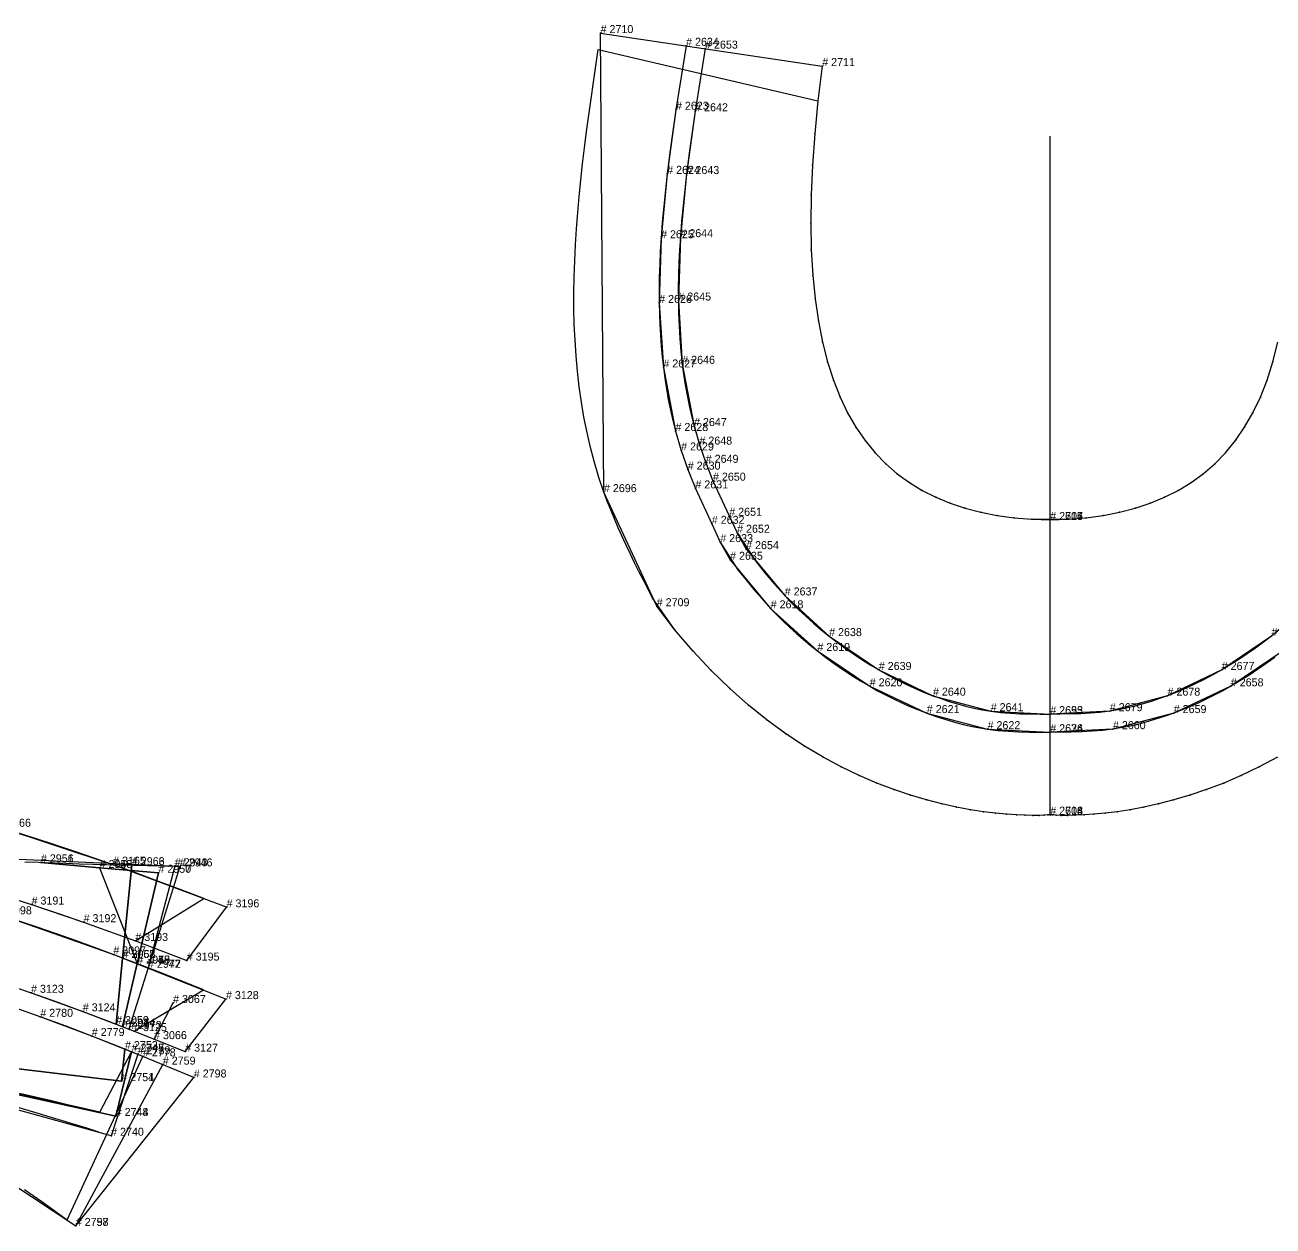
# Model space of a CAD drawing. Extents: x -129 to 180, y -125 to 336.
# Drawn here: x 63.34 to 102.33, y 285.2 to 322.72 of the extents above; entities that cross this region are included whole.
import ezdxf

# ---------------------------------------------------------------- set-up
doc = ezdxf.new("R2010")
doc.units = 0

# ---------------------------------------------------------------- blocks, each defined once
blk = doc.blocks.new('Pattern_17583156_M')
at = {"layer": '1'}
blk.add_lwpolyline([(61.915451, 295.76355), (63.550217, 295.243591), (65.176552, 294.693481), (66.791763, 294.106293), (68.399078, 293.49408), (69.642365, 295.158295), (66.097534, 296.48938), (62.507774, 297.673828)], dxfattribs=at)
at = {"layer": '2'}
for p in [(69.642365, 295.158295), (69.642365, 295.158295), (68.399078, 293.49408), (68.399078, 293.49408)]:
    blk.add_point(p, dxfattribs=at)
at = {"layer": '3'}
for p in [(66.097534, 296.48938), (66.097534, 296.48938), (63.550217, 295.243591), (63.550217, 295.243591), (65.176552, 294.693481), (65.176552, 294.693481), (66.791763, 294.106293), (66.791763, 294.106293)]:
    blk.add_point(p, dxfattribs=at)
at = {"layer": '84'}
blk.add_lwpolyline([(61.915451, 295.76355), (63.550217, 295.243591), (64.364868, 294.9729), (65.176552, 294.693481), (65.985687, 294.404083), (66.791763, 294.106293), (68.935623, 295.430664), (68.228523, 295.701416), (67.520325, 295.969086), (66.810242, 296.232239), (66.097534, 296.48938), (65.502449, 296.697815), (64.9058, 296.901245), (64.307793, 297.100159), (63.708641, 297.294952), (63.108562, 297.486023)], dxfattribs=at)
at = {"layer": '1'}
for s, p in [('# 3166', (62.507774, 297.673828)), ('# 3165', (66.097534, 296.48938)), ('# 3191', (63.550217, 295.243591)), ('# 3196', (69.642365, 295.158295)), ('# 3192', (65.176552, 294.693481)), ('# 3193', (66.791763, 294.106293)), ('# 3195', (68.399078, 293.49408))]:
    blk.add_text(s, height=0.25, dxfattribs=at).set_placement(p)
blk = doc.blocks.new('Pattern_1612722_M')
at = {"layer": '1'}
blk.add_lwpolyline([(61.908421, 293.038177), (63.533329, 292.48819), (65.149261, 291.908234), (66.753387, 291.291443), (68.349167, 290.649719), (69.622879, 292.290771), (66.103165, 293.68689), (62.53582, 294.937256)], dxfattribs=at)
at = {"layer": '2'}
for p in [(63.842056, 296.561066), (63.842056, 296.561066), (63.842064, 296.561066), (63.842064, 296.561066), (66.682648, 296.472229), (66.682648, 296.472229), (66.682648, 296.472229), (66.682648, 296.472229), (68.179131, 296.43399), (68.179131, 296.43399), (67.513351, 296.235474), (67.513351, 296.235474), (67.513351, 296.235474), (67.513351, 296.235474), (66.395508, 293.574158), (66.395508, 293.574158), (66.395515, 293.574158), (66.395515, 293.574158), (66.395515, 293.574158), (66.395515, 293.574158), (66.395515, 293.574127), (66.395515, 293.574127), (66.852898, 293.399963), (66.852898, 293.399963), (66.852898, 293.399963), (66.852898, 293.399963), (66.852898, 293.399963), (66.852898, 293.399963), (66.852898, 293.399963), (66.852898, 293.399963), (67.187996, 293.268341), (67.187996, 293.268341), (67.188004, 293.268341), (67.188004, 293.268341), (67.970016, 292.169556), (67.970016, 292.169556), (69.622879, 292.290771), (69.622879, 292.290771), (66.190063, 291.511383), (66.190063, 291.511383), (66.190063, 291.511383), (66.190063, 291.511383), (66.394302, 291.431641), (66.394302, 291.431641), (66.394302, 291.43161), (66.394302, 291.43161), (66.589142, 291.35556), (66.589142, 291.35556), (67.377579, 291.040405), (67.377579, 291.040405), (68.349167, 290.649719), (68.349167, 290.649719)]:
    blk.add_point(p, dxfattribs=at)
at = {"layer": '3'}
for p in [(65.67659, 296.385864), (65.67659, 296.385864), (65.67659, 296.385864), (65.67659, 296.385864), (68.024033, 296.43808), (68.024033, 296.43808), (66.103165, 293.68689), (66.103165, 293.68689), (63.533329, 292.48819), (63.533329, 292.48819), (65.149261, 291.908234), (65.149261, 291.908234), (66.753387, 291.291443), (66.753387, 291.291443)]:
    blk.add_point(p, dxfattribs=at)
at = {"layer": '8'}
for points in [[(49.502621, 300.360718), (49.562794, 300.941833), (49.948868, 300.882263), (51.643196, 300.353577), (53.222767, 299.510712), (54.481342, 298.555145), (56.944069, 297.341431), (59.281025, 296.901855), (59.762135, 296.847748), (60.364223, 296.786804), (68.024033, 296.43808), (68.179131, 296.43399), (67.187996, 293.268341)], [(66.852898, 293.399963), (67.513351, 296.235474), (65.67659, 296.385864), (63.842056, 296.561066)], [(63.842064, 296.561066), (65.67659, 296.385864), (67.513351, 296.235474), (66.852898, 293.399963)], [(66.682648, 296.472229), (66.395515, 293.574158)], [(66.395515, 293.574127), (66.682648, 296.472229)], [(66.395515, 293.574158), (66.190063, 291.511383)], [(66.190063, 291.511383), (66.395508, 293.574158)], [(66.852898, 293.399963), (66.394302, 291.431641)], [(66.394302, 291.43161), (66.852898, 293.399963)], [(67.188004, 293.268341), (66.589142, 291.35556)], [(67.377579, 291.040405), (67.970016, 292.169556)]]:
    blk.add_lwpolyline(points, dxfattribs=at)
at = {"layer": '84'}
blk.add_lwpolyline([(61.908421, 293.038177), (63.533329, 292.48819), (64.342865, 292.202576), (65.149261, 291.908234), (65.952927, 291.604034), (66.753387, 291.291443), (68.921272, 292.576111), (68.219284, 292.859833), (67.516129, 293.140503), (66.81102, 293.416656), (66.103165, 293.68689), (65.512016, 293.90625), (64.919212, 294.120636), (64.324966, 294.330536), (63.7295, 294.536316), (63.133045, 294.738403)], dxfattribs=at)
at = {"layer": '85'}
for points in [[(63.338921, 296.582855), (63.764492, 296.563995), (64.19017, 296.546997), (64.615952, 296.531586), (65.041809, 296.517578), (65.467743, 296.5047), (65.893723, 296.492706), (66.319756, 296.481415), (66.745819, 296.47052), (67.17189, 296.459839), (67.597969, 296.449097), (68.024033, 296.43808), (67.187996, 293.268341)], [(65.67659, 296.385864), (63.842056, 296.561066)], [(65.67659, 296.385864), (66.852898, 293.399963)], [(66.682648, 296.472229)], [(66.395508, 293.574158)], [(66.395515, 293.574158)], [(66.852898, 293.399963)], [(67.970016, 292.169556)], [(66.190063, 291.511383)], [(66.394302, 291.431641)], [(66.589142, 291.35556)]]:
    blk.add_lwpolyline(points, dxfattribs=at)
at = {"layer": '1'}
for s, p in [('# 3098', (62.53582, 294.937256)), ('# 3097', (66.103165, 293.68689)), ('# 3123', (63.533329, 292.48819)), ('# 3128', (69.622879, 292.290771)), ('# 3124', (65.149261, 291.908234)), ('# 3125', (66.753387, 291.291443)), ('# 3127', (68.349167, 290.649719))]:
    blk.add_text(s, height=0.25, dxfattribs=at).set_placement(p)
at = {"layer": '8'}
for s, p in [('# 2951', (63.842056, 296.561066)), ('# 2956', (63.842064, 296.561066)), ('# 2966', (66.682648, 296.472229)), ('# 2963', (66.682648, 296.472229)), ('# 2955', (65.67659, 296.385864)), ('# 2948', (65.67659, 296.385864)), ('# 2957', (67.513351, 296.235474)), ('# 2950', (67.513351, 296.235474)), ('# 2943', (68.024033, 296.43808)), ('# 2946', (68.179131, 296.43399)), ('# 3053', (66.395508, 293.574158)), ('# 3058', (66.395515, 293.574158)), ('# 2967', (66.395515, 293.574158)), ('# 2962', (66.395515, 293.574127)), ('# 3013', (66.852898, 293.399963)), ('# 2975', (66.852898, 293.399963)), ('# 2958', (66.852898, 293.399963)), ('# 2949', (66.852898, 293.399963)), ('# 2947', (67.187996, 293.268341)), ('# 2972', (67.188004, 293.268341)), ('# 3067', (67.970016, 292.169556)), ('# 3059', (66.190063, 291.511383)), ('# 3052', (66.190063, 291.511383)), ('# 3014', (66.394302, 291.431641)), ('# 2974', (66.394302, 291.43161)), ('# 2973', (66.589142, 291.35556)), ('# 3066', (67.377579, 291.040405))]:
    blk.add_text(s, height=0.25, dxfattribs=at).set_placement(p)
at = {"layer": '85'}
for s, p in [('# 2951', (63.842056, 296.561066)), ('# 2963', (66.682648, 296.472229)), ('# 3053', (66.395508, 293.574158)), ('# 2967', (66.395515, 293.574158)), ('# 2975', (66.852898, 293.399963)), ('# 2958', (66.852898, 293.399963)), ('# 2947', (67.187996, 293.268341)), ('# 3067', (67.970016, 292.169556)), ('# 3059', (66.190063, 291.511383)), ('# 3014', (66.394302, 291.431641)), ('# 2973', (66.589142, 291.35556))]:
    blk.add_text(s, height=0.25, dxfattribs=at).set_placement(p)
blk = doc.blocks.new('Pattern_1612723_M')
at = {"layer": '1'}
blk.add_lwpolyline([(60.029228, 288.445068), (64.931129, 285.206635), (68.617279, 289.842438), (67.029144, 290.502838), (65.432373, 291.138428), (63.823372, 291.737335), (62.205036, 292.306366)], dxfattribs=at)
at = {"layer": '2'}
for p in [(66.468796, 290.728455), (66.468796, 290.728455), (66.468796, 290.728455), (66.468796, 290.728455), (66.671921, 290.645233), (66.671921, 290.645233), (66.671921, 290.645233), (66.671921, 290.645233), (66.865112, 290.566162), (66.865112, 290.566162), (67.650352, 290.244537), (67.650352, 290.244537), (66.357178, 289.728424), (66.357178, 289.728424), (66.357178, 289.728424), (66.357178, 289.728424), (68.617279, 289.842438), (68.617279, 289.842438), (66.179047, 288.639313), (66.179047, 288.639313), (66.179047, 288.639313), (66.179047, 288.639313), (66.035385, 288.022278), (66.035385, 288.022278), (64.931129, 285.206665), (64.931129, 285.206665), (64.931129, 285.206635), (64.931129, 285.206635)]:
    blk.add_point(p, dxfattribs=at)
at = {"layer": '3'}
for p in [(63.823372, 291.737335), (63.823372, 291.737335), (65.432373, 291.138428), (65.432373, 291.138428), (67.029144, 290.502838), (67.029144, 290.502838)]:
    blk.add_point(p, dxfattribs=at)
at = {"layer": '8'}
for points in [[(66.468796, 290.728455), (66.357178, 289.728424), (49.018974, 291.797241)], [(49.018974, 291.797241), (66.357178, 289.728424), (66.468796, 290.728455)], [(66.865112, 290.566162), (66.035385, 288.022278), (57.617077, 290.357452), (49.018974, 291.797241)], [(49.018986, 291.797241), (57.647705, 290.504181), (66.179047, 288.639313), (66.671921, 290.645233)], [(66.671921, 290.645233), (66.179047, 288.639313), (57.647705, 290.504181), (49.01899, 291.797241)], [(64.931129, 285.206665), (67.650352, 290.244537)]]:
    blk.add_lwpolyline(points, dxfattribs=at)
at = {"layer": '84'}
blk.add_lwpolyline([(63.332863, 286.345001), (63.600311, 286.157166), (63.867157, 285.968292), (64.13353, 285.778625), (64.399567, 285.588318), (64.66539, 285.397583), (67.029144, 290.502838), (66.232414, 290.824799), (65.432373, 291.138428), (64.629486, 291.44223), (63.823372, 291.737335), (62.205036, 292.306366)], dxfattribs=at)
at = {"layer": '85'}
for points in [[(65.654823, 288.13858), (65.274269, 288.254761), (64.893707, 288.370667), (64.5131, 288.486206), (64.132416, 288.601227), (63.751617, 288.715607), (63.37067, 288.829224), (62.989552, 288.941956)], [(65.678543, 288.757416), (65.178078, 288.875336), (64.677612, 288.992889), (64.177116, 289.109894), (63.676529, 289.226227), (63.175819, 289.341644)], [(63.175819, 289.341675), (63.676533, 289.226227), (64.177116, 289.109894), (64.677612, 288.992889), (65.178078, 288.875336), (65.678543, 288.757416), (66.671921, 290.645233)], [(66.468796, 290.728455)], [(67.650352, 290.244537)]]:
    blk.add_lwpolyline(points, dxfattribs=at)
at = {"layer": '1'}
for s, p in [('# 2780', (63.823372, 291.737335)), ('# 2779', (65.432373, 291.138428)), ('# 2778', (67.029144, 290.502838)), ('# 2798', (68.617279, 289.842438)), ('# 2797', (64.931129, 285.206635))]:
    blk.add_text(s, height=0.25, dxfattribs=at).set_placement(p)
at = {"layer": '8'}
for s, p in [('# 2753', (66.468796, 290.728455)), ('# 2752', (66.468796, 290.728455)), ('# 2747', (66.671921, 290.645233)), ('# 2745', (66.671921, 290.645233)), ('# 2739', (66.865112, 290.566162)), ('# 2759', (67.650352, 290.244537)), ('# 2754', (66.357178, 289.728424)), ('# 2751', (66.357178, 289.728424)), ('# 2748', (66.179047, 288.639313)), ('# 2744', (66.179047, 288.639313)), ('# 2740', (66.035385, 288.022278)), ('# 2758', (64.931129, 285.206665))]:
    blk.add_text(s, height=0.25, dxfattribs=at).set_placement(p)
at = {"layer": '85'}
for s, p in [('# 2752', (66.468796, 290.728455)), ('# 2745', (66.671921, 290.645233)), ('# 2759', (67.650352, 290.244537))]:
    blk.add_text(s, height=0.25, dxfattribs=at).set_placement(p)
blk = doc.blocks.new('Pattern_474369_M')
at = {"layer": '1'}
blk.add_lwpolyline([(102.46859, 299.852112), (101.89872, 299.546539), (101.338348, 299.276581), (100.789658, 299.040131), (100.254837, 298.834991), (99.736084, 298.658997), (99.23558, 298.509979), (98.755524, 298.385834), (98.298103, 298.284363), (97.865501, 298.20343), (97.459908, 298.140839), (97.083519, 298.094452), (96.738525, 298.062103), (96.427116, 298.041656), (96.151466, 298.030945), (95.913788, 298.027802), (95.716255, 298.03009), (95.561066, 298.035583), (95.450401, 298.042206), (95.386459, 298.04776), (95.371429, 298.05011), (95.3564, 298.04776), (95.292458, 298.042206), (95.181793, 298.035583), (95.026604, 298.03009), (94.829071, 298.027802), (94.591393, 298.030945), (94.315742, 298.041687), (94.004333, 298.062103), (93.659332, 298.094452), (93.282951, 298.140839), (92.877357, 298.20343), (92.444756, 298.284363), (91.987335, 298.385834), (91.507278, 298.509979), (91.006775, 298.658997), (90.488022, 298.834991), (89.953201, 299.040131), (89.40451, 299.276581), (88.844139, 299.546539), (88.274269, 299.852112), (87.69709, 300.195465), (87.114799, 300.578796), (86.529587, 301.004211), (85.943634, 301.473907), (85.359138, 301.990021), (84.778282, 302.554718), (84.203262, 303.170166), (83.636261, 303.838501), (83.079475, 304.56192), (81.430931, 308.125122), (81.325363, 322.462402), (88.249229, 321.4328), (88.116417, 320.3508), (88.01445, 319.320312), (87.942917, 318.340332), (87.901382, 317.409821), (87.889435, 316.527771), (87.906631, 315.693176), (87.95256, 314.904999), (88.026794, 314.162262), (88.128899, 313.463898), (88.258469, 312.808899), (88.415062, 312.196289), (88.598259, 311.625031), (88.807632, 311.094116), (89.04277, 310.602509), (89.30323, 310.14917), (89.588593, 309.733154), (89.898445, 309.353394), (90.232346, 309.008881), (90.589874, 308.698608), (90.970619, 308.42157), (91.374138, 308.176727), (91.800011, 307.963074), (92.247818, 307.779572), (92.717133, 307.625244), (93.207527, 307.499054), (93.718582, 307.399963), (94.249863, 307.326996), (94.800957, 307.279114), (95.371429, 307.25531), (95.941902, 307.279114), (96.492996, 307.326996), (97.024277, 307.399963), (97.535332, 307.499054), (98.025726, 307.625244), (98.495041, 307.779572), (98.942848, 307.963074), (99.368721, 308.176727), (99.77224, 308.42157), (100.152977, 308.698608), (100.510513, 309.008881), (100.844414, 309.353394), (101.154266, 309.733154), (101.439629, 310.14917), (101.700089, 310.602509), (101.935226, 311.094116), (102.1446, 311.625031), (102.327797, 312.196289), (102.48439, 312.808899)], dxfattribs=at)
at = {"layer": '2'}
for p in [(81.325363, 322.462402), (81.325363, 322.462402), (83.995972, 322.065277), (83.995972, 322.065277), (84.589493, 321.97702), (84.589493, 321.97702), (88.249229, 321.4328), (88.249229, 321.4328), (95.371429, 307.25531), (95.371429, 307.25531), (95.371429, 307.25531), (95.371429, 307.25531), (95.371429, 307.25531), (95.371429, 307.25531), (85.871399, 306.344299), (85.871399, 306.344299), (85.370865, 306.012207), (85.370865, 306.012207), (83.079475, 304.56192), (83.079475, 304.56192), (95.371429, 301.189789), (95.371429, 301.189789), (95.371429, 301.189789), (95.371429, 301.189789), (95.371429, 300.625824), (95.371429, 300.625824), (95.371429, 300.625824), (95.371429, 300.625824), (95.371429, 298.05011), (95.371429, 298.05011), (95.371429, 298.05011), (95.371429, 298.05011), (95.371429, 298.05011), (95.371429, 298.05011)]:
    blk.add_point(p, dxfattribs=at)
at = {"layer": '3'}
for p in [(88.116417, 320.3508), (88.116417, 320.3508), (83.680771, 320.068665), (83.680771, 320.068665), (84.28035, 320.020721), (84.28035, 320.020721), (88.01445, 319.320312), (88.01445, 319.320312), (87.942917, 318.340332), (87.942917, 318.340332), (83.405487, 318.066223), (83.405487, 318.066223), (84.008972, 318.058899), (84.008972, 318.058899), (87.901382, 317.409821), (87.901382, 317.409821), (87.889435, 316.527771), (87.889435, 316.527771), (83.213684, 316.054199), (83.213684, 316.054199), (83.817352, 316.08783), (83.817352, 316.08783), (87.906631, 315.693176), (87.906631, 315.693176), (87.95256, 314.904999), (87.95256, 314.904999), (83.154961, 314.034241), (83.154961, 314.034241), (83.754189, 314.108734), (83.754189, 314.108734), (88.026794, 314.162262), (88.026794, 314.162262), (88.128899, 313.463898), (88.128899, 313.463898), (88.258469, 312.808899), (88.258469, 312.808899), (83.285675, 312.018097), (83.285675, 312.018097), (83.876228, 312.132904), (83.876228, 312.132904), (88.415062, 312.196289), (88.415062, 312.196289), (102.327797, 312.196289), (102.327797, 312.196289), (88.598259, 311.625031), (88.598259, 311.625031), (102.1446, 311.625031), (102.1446, 311.625031), (88.807632, 311.094116), (88.807632, 311.094116), (101.935226, 311.094116), (101.935226, 311.094116), (89.04277, 310.602509), (89.04277, 310.602509), (101.700089, 310.602509), (101.700089, 310.602509), (83.664062, 310.034027), (83.664062, 310.034027), (84.243965, 310.188354), (84.243965, 310.188354), (89.30323, 310.14917), (89.30323, 310.14917), (101.439629, 310.14917), (101.439629, 310.14917), (84.41272, 309.610138), (84.41272, 309.610138), (89.588593, 309.733154), (89.588593, 309.733154), (101.154266, 309.733154), (101.154266, 309.733154), (83.841393, 309.426514), (83.841393, 309.426514), (89.898445, 309.353394), (89.898445, 309.353394), (100.844414, 309.353394), (100.844414, 309.353394), (84.048576, 308.828613), (84.048576, 308.828613), (84.609825, 309.041046), (84.609825, 309.041046), (90.232346, 309.008881), (90.232346, 309.008881), (100.510513, 309.008881), (100.510513, 309.008881), (84.835861, 308.482758), (84.835861, 308.482758), (90.589874, 308.698608), (90.589874, 308.698608), (90.970619, 308.42157), (90.970619, 308.42157), (99.77224, 308.42157), (99.77224, 308.42157), (100.152977, 308.698608), (100.152977, 308.698608), (81.430931, 308.125122), (81.430931, 308.125122), (84.28611, 308.242035), (84.28611, 308.242035), (91.374138, 308.176727), (91.374138, 308.176727), (99.368721, 308.176727), (99.368721, 308.176727), (91.800011, 307.963074), (91.800011, 307.963074), (92.247818, 307.779572), (92.247818, 307.779572), (92.717133, 307.625244), (92.717133, 307.625244), (98.025726, 307.625244), (98.025726, 307.625244), (98.495041, 307.779572), (98.495041, 307.779572), (98.942848, 307.963074), (98.942848, 307.963074), (85.344368, 307.386505), (85.344368, 307.386505), (93.207527, 307.499054), (93.207527, 307.499054), (93.718582, 307.399963), (93.718582, 307.399963), (94.249863, 307.326996), (94.249863, 307.326996), (94.800957, 307.279114), (94.800957, 307.279114), (95.941902, 307.279114), (95.941902, 307.279114), (96.492996, 307.326996), (96.492996, 307.326996), (97.024277, 307.399963), (97.024277, 307.399963), (97.535332, 307.499054), (97.535332, 307.499054), (84.799332, 307.13562), (84.799332, 307.13562), (85.58918, 306.855804), (85.58918, 306.855804), (85.06414, 306.56308), (85.06414, 306.56308), (87.077042, 304.897858), (87.077042, 304.897858), (86.637878, 304.494843), (86.637878, 304.494843), (83.636261, 303.838501), (83.636261, 303.838501), (88.464005, 303.627991), (88.464005, 303.627991), (102.278854, 303.627991), (102.278854, 303.627991), (84.203262, 303.170166), (84.203262, 303.170166), (88.097679, 303.164795), (88.097679, 303.164795), (84.778282, 302.554718), (84.778282, 302.554718), (90.015602, 302.571075), (90.015602, 302.571075), (100.727257, 302.571075), (100.727257, 302.571075), (85.359138, 301.990021), (85.359138, 301.990021), (89.731827, 302.060303), (89.731827, 302.060303), (91.707779, 301.767517), (91.707779, 301.767517), (99.03508, 301.767517), (99.03508, 301.767517), (101.011032, 302.060303), (101.011032, 302.060303), (85.943634, 301.473907), (85.943634, 301.473907), (86.529587, 301.004211), (86.529587, 301.004211), (91.514244, 301.223511), (91.514244, 301.223511), (93.511681, 301.283661), (93.511681, 301.283661), (97.231178, 301.283661), (97.231178, 301.283661), (99.228615, 301.223511), (99.228615, 301.223511), (93.413597, 300.721649), (93.413597, 300.721649), (97.329262, 300.721649), (97.329262, 300.721649), (87.114799, 300.578796), (87.114799, 300.578796), (87.69709, 300.195465), (87.69709, 300.195465), (88.274269, 299.852112), (88.274269, 299.852112), (88.844139, 299.546539), (88.844139, 299.546539), (101.89872, 299.546539), (101.89872, 299.546539), (89.40451, 299.276581), (89.40451, 299.276581), (89.953201, 299.040131), (89.953201, 299.040131), (100.789658, 299.040131), (100.789658, 299.040131), (101.338348, 299.276581), (101.338348, 299.276581), (90.488022, 298.834991), (90.488022, 298.834991), (91.006775, 298.658997), (91.006775, 298.658997), (99.736084, 298.658997), (99.736084, 298.658997), (100.254837, 298.834991), (100.254837, 298.834991), (91.507278, 298.509979), (91.507278, 298.509979), (91.987335, 298.385834), (91.987335, 298.385834), (92.444756, 298.284363), (92.444756, 298.284363), (98.298103, 298.284363), (98.298103, 298.284363), (98.755524, 298.385834), (98.755524, 298.385834), (99.23558, 298.509979), (99.23558, 298.509979), (92.877357, 298.20343), (92.877357, 298.20343), (93.282951, 298.140839), (93.282951, 298.140839), (93.659332, 298.094452), (93.659332, 298.094452), (94.004333, 298.062103), (94.004333, 298.062103), (94.315742, 298.041687), (94.315742, 298.041687), (94.591393, 298.030945), (94.591393, 298.030945), (94.829071, 298.027802), (94.829071, 298.027802), (95.026604, 298.03009), (95.026604, 298.03009), (95.181793, 298.035583), (95.181793, 298.035583), (95.292458, 298.042206), (95.292458, 298.042206), (95.3564, 298.04776), (95.3564, 298.04776), (95.386459, 298.04776), (95.386459, 298.04776), (95.450401, 298.042206), (95.450401, 298.042206), (95.561066, 298.035583), (95.561066, 298.035583), (95.716255, 298.03009), (95.716255, 298.03009), (95.913788, 298.027802), (95.913788, 298.027802), (96.151466, 298.030945), (96.151466, 298.030945), (96.427116, 298.041656), (96.427116, 298.041656), (96.738525, 298.062103), (96.738525, 298.062103), (97.083519, 298.094452), (97.083519, 298.094452), (97.459908, 298.140839), (97.459908, 298.140839), (97.865501, 298.20343), (97.865501, 298.20343)]:
    blk.add_point(p, dxfattribs=at)
at = {"layer": '7'}
blk.add_line((95.371429, 301.245087), (95.371429, 319.245087), dxfattribs=at)
at = {"layer": '8'}
for points in [[(83.995972, 322.065277), (83.680771, 320.068665), (83.405487, 318.066223), (83.213684, 316.054199), (83.154961, 314.034241), (83.285675, 312.018097), (83.664062, 310.034027), (83.841393, 309.426514), (84.048576, 308.828613), (84.28611, 308.242035), (84.799332, 307.13562), (85.06414, 306.56308), (85.370865, 306.012207), (86.637878, 304.494843), (88.097679, 303.164795), (89.731827, 302.060303), (91.514244, 301.223511), (93.413597, 300.721649), (95.371429, 300.625824)], [(106.746887, 322.065277), (107.062088, 320.068665), (107.337372, 318.066223), (107.529175, 316.054199), (107.587898, 314.034241), (107.457184, 312.018097), (107.078796, 310.034027), (106.901466, 309.426514), (106.694283, 308.828613), (106.456749, 308.242035), (105.943527, 307.13562), (105.678719, 306.56308), (105.371994, 306.012207), (104.10498, 304.494843), (102.64518, 303.164795), (101.011032, 302.060303), (99.228615, 301.223511), (97.329262, 300.721649), (95.371429, 300.625824)], [(84.589493, 321.97702), (84.28035, 320.020721), (84.008972, 318.058899), (83.817352, 316.08783), (83.754189, 314.108734), (83.876228, 312.132904), (84.243965, 310.188354), (84.41272, 309.610138), (84.609825, 309.041046), (84.835861, 308.482758), (85.344368, 307.386505), (85.58918, 306.855804), (85.871399, 306.344299), (87.077042, 304.897858), (88.464005, 303.627991), (90.015602, 302.571075), (91.707779, 301.767517), (93.511681, 301.283661), (95.371429, 301.189789)], [(106.153366, 321.97702), (106.462509, 320.020721), (106.733887, 318.058899), (106.925507, 316.08783), (106.98867, 314.108734), (106.866631, 312.132904), (106.498894, 310.188354), (106.330139, 309.610138), (106.133034, 309.041046), (105.906998, 308.482758), (105.398491, 307.386505), (105.153679, 306.855804), (104.87146, 306.344299), (103.665817, 304.897858), (102.278854, 303.627991), (100.727257, 302.571075), (99.03508, 301.767517), (97.231178, 301.283661), (95.371429, 301.189789)], [(95.371429, 298.05011), (95.371429, 307.25531)], [(95.371429, 298.05011), (95.371429, 307.25531)]]:
    blk.add_lwpolyline(points, dxfattribs=at)
at = {"layer": '84'}
blk.add_lwpolyline([(102.46859, 299.852112), (101.89872, 299.546539), (101.338348, 299.276581), (100.789658, 299.040131), (100.254837, 298.834991), (99.736084, 298.658997), (99.23558, 298.509979), (98.755524, 298.385834), (98.298103, 298.284363), (97.865501, 298.20343), (97.459908, 298.140839), (97.083519, 298.094452), (96.738525, 298.062103), (96.427116, 298.041656), (96.151466, 298.030945), (95.913788, 298.027802), (95.716255, 298.03009), (95.561066, 298.035583), (95.450401, 298.042206), (95.386459, 298.04776), (95.3564, 298.04776), (95.292458, 298.042206), (95.181793, 298.035583), (95.026604, 298.03009), (94.829071, 298.027802), (94.591393, 298.030945), (94.315742, 298.041687), (94.004333, 298.062103), (93.659332, 298.094452), (93.282951, 298.140839), (92.877357, 298.20343), (92.444756, 298.284363), (91.987335, 298.385834), (91.507278, 298.509979), (91.006775, 298.658997), (90.488022, 298.834991), (89.953201, 299.040131), (89.40451, 299.276581), (88.844139, 299.546539), (88.274269, 299.852112), (87.69709, 300.195465), (87.114799, 300.578796), (86.529587, 301.004211), (85.943634, 301.473907), (85.359138, 301.990021), (84.778282, 302.554718), (84.203262, 303.170166), (83.636261, 303.838501), (82.939316, 304.83313), (82.799652, 305.104401), (82.66095, 305.375854), (82.523689, 305.647583), (82.388336, 305.919708), (82.255371, 306.192352), (82.125252, 306.465637), (81.998466, 306.739655), (81.875473, 307.014557), (81.756752, 307.290436), (81.642776, 307.567413), (81.534012, 307.845612), (81.430931, 308.125122), (81.275291, 308.585693), (81.135666, 309.049805), (81.011467, 309.517303), (80.90213, 309.988098), (80.807091, 310.462067), (80.725769, 310.939087), (80.657593, 311.419006), (80.60199, 311.901733), (80.558388, 312.387085), (80.526215, 312.875031), (80.504898, 313.365356), (80.493874, 313.857971), (80.492554, 314.352783), (80.500374, 314.849609), (80.516769, 315.348358), (80.541153, 315.848907), (80.57296, 316.351135), (80.611618, 316.854889), (80.656555, 317.360077), (80.707199, 317.866547), (80.762978, 318.374176), (80.823318, 318.882843), (80.88765, 319.392456), (80.955399, 319.902863), (81.025986, 320.41391), (81.098854, 320.925537), (81.173424, 321.437561), (81.249115, 321.94989), (88.116417, 320.3508), (88.01445, 319.320312), (87.942917, 318.340332), (87.901382, 317.409821), (87.889435, 316.527771), (87.906631, 315.693176), (87.95256, 314.904999), (88.026794, 314.162262), (88.128899, 313.463898), (88.258469, 312.808899), (88.415062, 312.196289), (88.598259, 311.625031), (88.807632, 311.094116), (89.04277, 310.602509), (89.30323, 310.14917), (89.588593, 309.733154), (89.898445, 309.353394), (90.232346, 309.008881), (90.589874, 308.698608), (90.970619, 308.42157), (91.374138, 308.176727), (91.800011, 307.963074), (92.247818, 307.779572), (92.717133, 307.625244), (93.207527, 307.499054), (93.718582, 307.399963), (94.249863, 307.326996), (94.800957, 307.279114), (95.941902, 307.279114), (96.492996, 307.326996), (97.024277, 307.399963), (97.535332, 307.499054), (98.025726, 307.625244), (98.495041, 307.779572), (98.942848, 307.963074), (99.368721, 308.176727), (99.77224, 308.42157), (100.152977, 308.698608), (100.510513, 309.008881), (100.844414, 309.353394), (101.154266, 309.733154), (101.439629, 310.14917), (101.700089, 310.602509), (101.935226, 311.094116), (102.1446, 311.625031), (102.327797, 312.196289), (102.48439, 312.808899)], dxfattribs=at)
at = {"layer": '85'}
for points in [[(83.680771, 320.068665), (83.582504, 319.402008), (83.490219, 318.734711), (83.405487, 318.066223), (83.34787, 317.564087), (83.296188, 317.061493), (83.251198, 316.558258), (83.213684, 316.054199), (83.189575, 315.650574), (83.171188, 315.246765), (83.158981, 314.842773), (83.153419, 314.438599), (83.154961, 314.034241), (83.161987, 313.697357), (83.17453, 313.360748), (83.192871, 313.024445), (83.217316, 312.688507), (83.248154, 312.353058), (83.285675, 312.018097), (83.330116, 311.68399), (83.381706, 311.350983), (83.440666, 311.019287), (83.507225, 310.689087), (83.581612, 310.360596), (83.664062, 310.034027), (83.841393, 309.426514), (84.048576, 308.828613), (84.28611, 308.242035), (84.799332, 307.13562), (85.06414, 306.56308), (85.616333, 305.701447), (85.863678, 305.392578), (86.115005, 305.087341), (86.372375, 304.787506), (86.637878, 304.494843), (86.833199, 304.29129), (87.033302, 304.092346), (87.237961, 303.89798), (87.446953, 303.708069), (87.660049, 303.522614), (87.877037, 303.341553), (88.097679, 303.164795), (88.359024, 302.964355), (88.624771, 302.770142), (88.89492, 302.582336), (89.169479, 302.401276), (89.448448, 302.227203), (89.731827, 302.060303), (89.977722, 301.923492), (90.226601, 301.792297), (90.478424, 301.66684), (90.733147, 301.54715), (90.990723, 301.43335), (91.251106, 301.325439), (91.514244, 301.223511), (91.746094, 301.139587), (91.979752, 301.060822), (92.215103, 300.987671), (92.452049, 300.920532), (92.690483, 300.859924), (92.930283, 300.806274), (93.171364, 300.76004), (93.413597, 300.721649), (93.737343, 300.683044), (94.062431, 300.65683), (94.388626, 300.640472), (94.715683, 300.6315), (95.043365, 300.627441), (95.371429, 300.625824)], [(84.28035, 320.020721), (84.183723, 319.367584), (84.092751, 318.713837), (84.008972, 318.058899), (83.951805, 317.566986), (83.900307, 317.074615), (83.855232, 316.581635), (83.817352, 316.08783), (83.792732, 315.692383), (83.773643, 315.296783), (83.760551, 314.90097), (83.753906, 314.504944), (83.754189, 314.108734), (83.761833, 313.712646), (83.777328, 313.316925), (83.801216, 312.921631), (83.834, 312.526917), (83.876228, 312.132904), (83.918945, 311.80542), (83.968765, 311.479034), (84.025932, 311.1539), (84.090683, 310.830292), (84.163284, 310.508362), (84.243965, 310.188354), (84.41272, 309.610138), (84.609825, 309.041046), (84.835861, 308.482758), (85.344368, 307.386505), (85.58918, 306.855804), (86.163651, 305.974365), (86.459465, 305.607819), (86.76265, 305.247894), (87.077042, 304.897858), (87.294083, 304.671783), (87.517212, 304.451599), (87.746101, 304.237213), (87.980415, 304.028534), (88.219826, 303.82547), (88.464005, 303.627991), (88.712143, 303.436432), (88.964455, 303.250702), (89.220955, 303.071045), (89.481636, 302.897736), (89.746521, 302.731018), (90.015602, 302.571075), (90.288147, 302.418579), (90.564568, 302.273346), (90.844803, 302.135529), (91.128784, 302.005188), (91.416466, 301.882477), (91.707779, 301.767517), (91.959442, 301.675629), (92.213379, 301.59021), (92.469421, 301.511963), (92.727425, 301.441528), (92.987244, 301.379547), (93.248711, 301.326721), (93.511681, 301.283661), (93.819122, 301.246277), (94.127892, 301.220764), (94.437744, 301.204773), (94.748444, 301.195862), (95.059753, 301.19165), (95.371429, 301.189789)], [(102.383835, 302.964355), (102.118088, 302.770142), (101.847939, 302.582336), (101.57338, 302.401276), (101.294411, 302.227203), (101.011032, 302.060303), (100.765137, 301.923492), (100.516258, 301.792297), (100.264435, 301.66684), (100.009712, 301.54715), (99.752136, 301.43335), (99.491753, 301.325439), (99.228615, 301.223511), (98.996765, 301.139587), (98.763107, 301.060822), (98.527756, 300.987671), (98.29081, 300.920532), (98.052376, 300.859924), (97.812576, 300.806274), (97.571495, 300.76004), (97.329262, 300.721649), (97.005516, 300.683044), (96.680428, 300.65683), (96.354233, 300.640472), (96.027176, 300.6315), (95.699493, 300.627441), (95.371429, 300.625824)], [(102.523033, 303.82547), (102.278854, 303.627991), (102.030716, 303.436432), (101.778404, 303.250702), (101.521904, 303.071045), (101.261223, 302.897736), (100.996338, 302.731018), (100.727257, 302.571075), (100.454712, 302.418579), (100.178291, 302.273346), (99.898056, 302.135529), (99.614075, 302.005188), (99.326393, 301.882477), (99.03508, 301.767517), (98.783417, 301.675629), (98.52948, 301.59021), (98.273438, 301.511963), (98.015434, 301.441528), (97.755615, 301.379547), (97.494148, 301.326721), (97.231178, 301.283661), (96.923737, 301.246277), (96.614967, 301.220764), (96.305115, 301.204773), (95.994415, 301.195862), (95.683105, 301.19165), (95.371429, 301.189789)], [(95.371429, 307.25531)], [(95.371429, 307.25531)]]:
    blk.add_lwpolyline(points, dxfattribs=at)
at = {"layer": '1'}
for s, p in [('# 2710', (81.325363, 322.462402)), ('# 2711', (88.249229, 321.4328)), ('# 2696', (81.430931, 308.125122)), ('# 2704', (95.371429, 307.25531)), ('# 2709', (83.079475, 304.56192)), ('# 2708', (95.371429, 298.05011))]:
    blk.add_text(s, height=0.25, dxfattribs=at).set_placement(p)
at = {"layer": '8'}
for s, p in [('# 2634', (83.995972, 322.065277)), ('# 2653', (84.589493, 321.97702)), ('# 2623', (83.680771, 320.068665)), ('# 2642', (84.28035, 320.020721)), ('# 2624', (83.405487, 318.066223)), ('# 2643', (84.008972, 318.058899)), ('# 2625', (83.213684, 316.054199)), ('# 2644', (83.817352, 316.08783)), ('# 2626', (83.154961, 314.034241)), ('# 2645', (83.754189, 314.108734)), ('# 2646', (83.876228, 312.132904)), ('# 2627', (83.285675, 312.018097)), ('# 2647', (84.243965, 310.188354)), ('# 2628', (83.664062, 310.034027)), ('# 2629', (83.841393, 309.426514)), ('# 2648', (84.41272, 309.610138)), ('# 2649', (84.609825, 309.041046)), ('# 2630', (84.048576, 308.828613)), ('# 2631', (84.28611, 308.242035)), ('# 2650', (84.835861, 308.482758)), ('# 2651', (85.344368, 307.386505)), ('# 2632', (84.799332, 307.13562)), ('# 2617', (95.371429, 307.25531)), ('# 2615', (95.371429, 307.25531)), ('# 2652', (85.58918, 306.855804)), ('# 2633', (85.06414, 306.56308)), ('# 2654', (85.871399, 306.344299)), ('# 2635', (85.370865, 306.012207)), ('# 2637', (87.077042, 304.897858)), ('# 2618', (86.637878, 304.494843)), ('# 2638', (88.464005, 303.627991)), ('# 2676', (102.278854, 303.627991)), ('# 2619', (88.097679, 303.164795)), ('# 2639', (90.015602, 302.571075)), ('# 2677', (100.727257, 302.571075)), ('# 2620', (89.731827, 302.060303)), ('# 2658', (101.011032, 302.060303)), ('# 2640', (91.707779, 301.767517)), ('# 2678', (99.03508, 301.767517)), ('# 2621', (91.514244, 301.223511)), ('# 2641', (93.511681, 301.283661)), ('# 2693', (95.371429, 301.189789)), ('# 2655', (95.371429, 301.189789)), ('# 2679', (97.231178, 301.283661)), ('# 2659', (99.228615, 301.223511)), ('# 2622', (93.413597, 300.721649)), ('# 2674', (95.371429, 300.625824)), ('# 2636', (95.371429, 300.625824)), ('# 2660', (97.329262, 300.721649)), ('# 2616', (95.371429, 298.05011)), ('# 2614', (95.371429, 298.05011))]:
    blk.add_text(s, height=0.25, dxfattribs=at).set_placement(p)
at = {"layer": '85'}
for s, p in [('# 2617', (95.371429, 307.25531)), ('# 2615', (95.371429, 307.25531)), ('# 2693', (95.371429, 301.189789)), ('# 2655', (95.371429, 301.189789)), ('# 2674', (95.371429, 300.625824)), ('# 2636', (95.371429, 300.625824))]:
    blk.add_text(s, height=0.25, dxfattribs=at).set_placement(p)

msp = doc.modelspace()

# ---------------------------------------------------------------- block references
at = {"layer": '1'}
for name in ['Pattern_474369_M', 'Pattern_17583156_M', 'Pattern_1612722_M', 'Pattern_1612723_M']:
    msp.add_blockref(name, (0, 0), dxfattribs=at)

doc.saveas('drawing.dxf')
